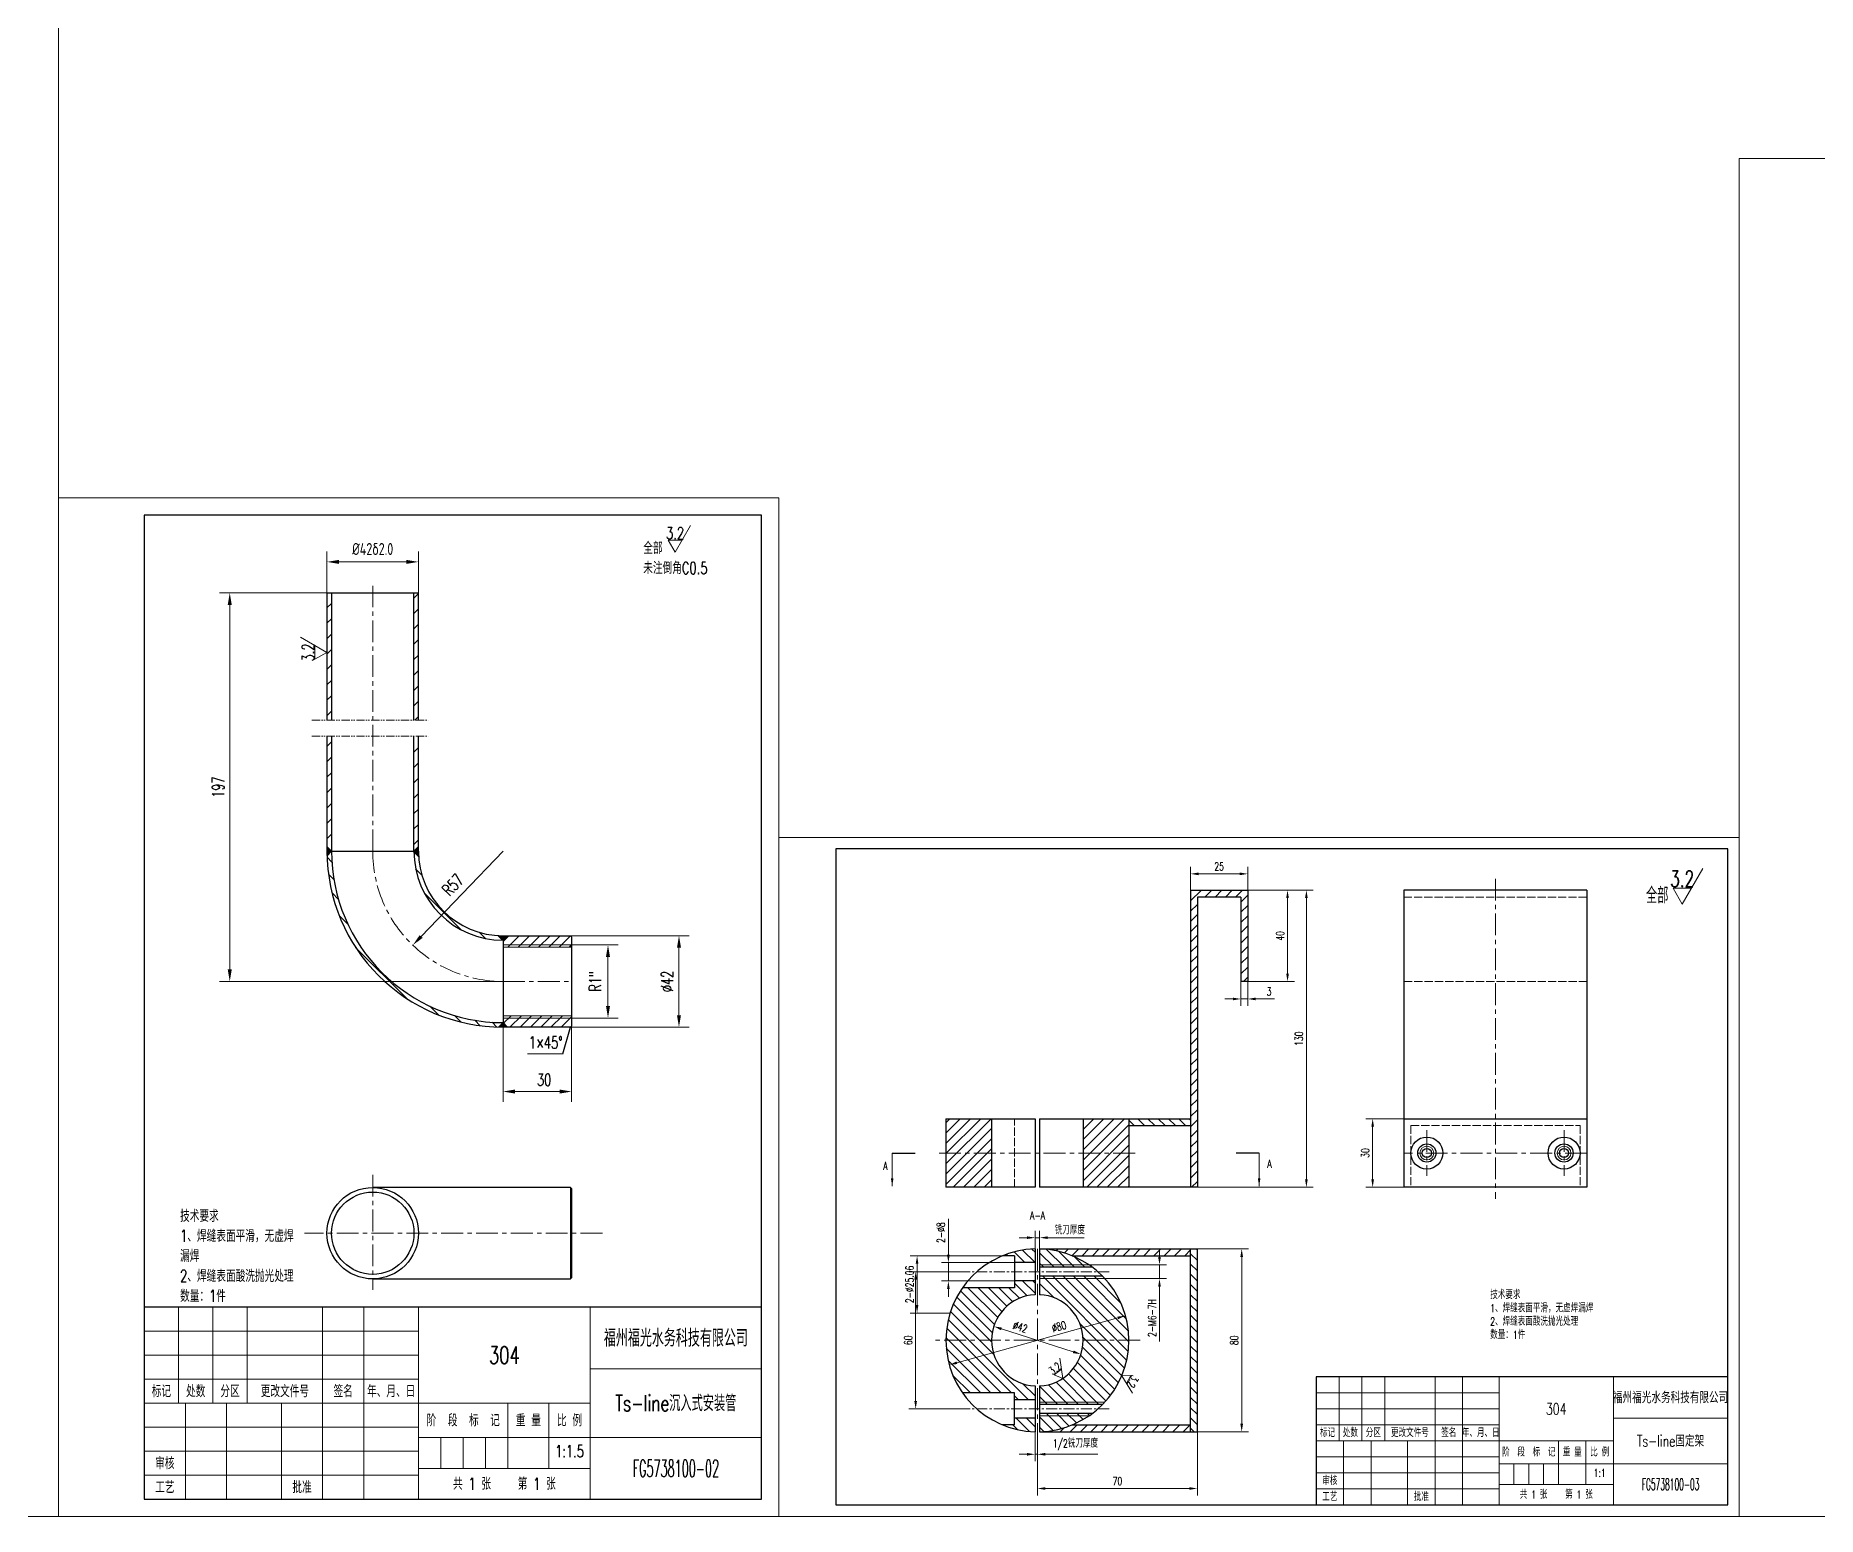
# Model space of a CAD drawing. Header units: millimetres. Extents: x 1001 to 6162, y -183 to 2109.
# Drawn here: x 3693 to 4473, y 791 to 1438 of the extents above; entities that cross this region are included whole.
import ezdxf
from ezdxf.enums import TextEntityAlignment as Align

# ---------------------------------------------------------------- set-up
doc = ezdxf.new("R2010")
doc.units = ezdxf.units.MM
doc.header["$LTSCALE"] = 0.3
for name, pattern in [('ACAD_ISO02W100', [15, 12, -3]), ('ACAD_ISO12W100', [21, 12, -3, 0, -3, 0, -3]), ('CENTER', [50.8, 31.75, -6.35, 6.35, -6.35])]:
    doc.linetypes.add(name, pattern=pattern)
for name, color, linetype, lineweight in [('1轮廓实线层', 7, 'Continuous', 70), ('2细线层', 4, 'Continuous', 35), ('5剖面线层', 2, 'Continuous', 35), ('中心线', 1, 'CENTER', 15), ('剖断线', 3, 'ACAD_ISO12W100', 15), ('剖面线', 4, 'Continuous', 15), ('粗实线', 7, 'Continuous', 30), ('细实线', 3, 'Continuous', 15), ('虚线', 2, 'ACAD_ISO02W100', 15)]:
    doc.layers.add(name, color=color, linetype=linetype, lineweight=lineweight)
doc.styles.add('1.5', font='simplex.shx', dxfattribs={"width": 0.7, "height": 5.25, "bigfont": 'hztxt.shx'})
doc.styles.add('2', font='simplex.shx', dxfattribs={"width": 0.7, "height": 7, "bigfont": 'hztxt.shx'})
doc.styles.add('机械工程图样式', font='simplex.shx', dxfattribs={"width": 0.7, "height": 3.5, "bigfont": 'hztxt.shx'})
doc.dimstyles.new('机械工程图', dxfattribs={"dimtxt": 3.5, "dimasz": 3.5, "dimexe": 3, "dimexo": 0, "dimgap": 1.5, "dimtad": 1, "dimdec": 3, "dimdsep": 46, "dimtxsty": '机械工程图样式', "dimcen": 0, "dimclrd": 256, "dimclre": 256, "dimclrt": 256, "dimadec": 3, "dimazin": 2, "dimtfac": 1, "dimtdec": 3, "dimtmove": 0, "dimatfit": 3, "dimfxl": 1, "dimtolj": 1, "dimtzin": 0, "dimlwd": -1, "dimlwe": -1, "dimarcsym": 0})
doc.dimstyles.new('机械工程图-1.5', dxfattribs={"dimtxt": 3.5, "dimasz": 5.25, "dimexe": 4.5, "dimexo": 0, "dimgap": 2.5, "dimtad": 1, "dimdec": 3, "dimdsep": 46, "dimtxsty": '1.5', "dimcen": 0, "dimclrd": 256, "dimclre": 256, "dimadec": 0, "dimazin": 2, "dimtfac": 1, "dimtdec": 3, "dimtmove": 0, "dimatfit": 3, "dimfxl": 1, "dimtolj": 1, "dimtzin": 0, "dimlwd": -1, "dimlwe": -1, "dimarcsym": 0})
doc.dimstyles.new('机械工程图-1.5-圆', dxfattribs={"dimtxt": 3.5, "dimasz": 5.25, "dimexe": 4.5, "dimexo": 0, "dimgap": 3, "dimtad": 1, "dimdec": 3, "dimdsep": 46, "dimtxsty": '1.5', "dimcen": 0, "dimclrd": 256, "dimclre": 256, "dimadec": 0, "dimazin": 2, "dimtfac": 1, "dimtdec": 3, "dimtmove": 0, "dimatfit": 0, "dimfxl": 1, "dimtolj": 1, "dimtzin": 0, "dimlwd": -1, "dimlwe": -1, "dimarcsym": 0})
doc.dimstyles.new('机械工程图-圆', dxfattribs={"dimtxt": 3.5, "dimasz": 3.5, "dimexe": 3, "dimexo": 0, "dimgap": 1.5, "dimtad": 1, "dimdec": 3, "dimdsep": 46, "dimtxsty": '机械工程图样式', "dimcen": 0, "dimclrd": 256, "dimclre": 256, "dimadec": 0, "dimazin": 2, "dimtfac": 1, "dimtdec": 3, "dimtmove": 0, "dimatfit": 0, "dimfxl": 1, "dimtolj": 1, "dimtzin": 0, "dimlwd": -1, "dimlwe": -1, "dimarcsym": 0})
pattern_1 = [(135, (1813.4397, 2486.9572), (-2.245064, -2.245064), [])]
pattern_2 = [(45, (1813.4397, 2486.9572), (-2.245064, 2.245064), [])]

# ---------------------------------------------------------------- blocks, each defined once
blk = doc.blocks.new('粗糙度')
at = {"layer": '细实线'}
for p, q in [((0, 0), (4.48, 7.75)), ((0, 0), (-2.02, 3.5)), ((-2.02, 3.5), (2.02, 3.5))]:
    blk.add_line(p, q, dxfattribs=at)
at = {"layer": '细实线', "style": '机械工程图样式', "width": 0.7}
blk.add_attdef('粗糙度', text='', height=3.5, dxfattribs=at).set_placement((-0.02, 5.51), align=Align.MIDDLE_CENTER)
blk = doc.blocks.new('*D145')
at = {"layer": 'Defpoints', "color": 0}
for p in [(3860.86, 1208.26), (3820.86, 1194.72), (3860.86, 1194.72)]:
    blk.add_point(p, dxfattribs=at)
at = {"layer": '细实线'}
for p, q in [((3820.86, 1194.72), (3820.86, 1212.76)), ((3826.11, 1208.26), (3855.61, 1208.26)), ((3860.86, 1194.72), (3860.86, 1212.76))]:
    blk.add_line(p, q, dxfattribs=at)
for points in [[(3826.11, 1209.14), (3826.11, 1207.39), (3820.86, 1208.26)], [(3855.61, 1207.39), (3855.61, 1209.14), (3860.86, 1208.26)]]:
    blk.add_solid(points, dxfattribs=at)
at = {"layer": '细实线', "color": 0, "insert": (3840.86, 1213.89), "char_height": 5.25, "attachment_point": 5, "style": '1.5'}
blk.add_mtext('\\A1;%%c42δ2.0', dxfattribs=at)
blk = doc.blocks.new('*D146')
at = {"layer": 'Defpoints', "color": 0}
for p in [(3927.86, 1005.22), (3897.86, 1004.72), (3927.86, 976.56)]:
    blk.add_point(p, dxfattribs=at)
at = {"layer": '细实线'}
for p, q in [((3927.86, 1005.22), (3927.86, 972.06)), ((3897.86, 1004.72), (3897.86, 972.06)), ((3903.11, 976.56), (3922.61, 976.56))]:
    blk.add_line(p, q, dxfattribs=at)
for points in [[(3903.11, 977.43), (3903.11, 975.68), (3897.86, 976.56)], [(3922.61, 975.68), (3922.61, 977.43), (3927.86, 976.56)]]:
    blk.add_solid(points, dxfattribs=at)
at = {"layer": '细实线', "color": 0, "insert": (3915.82, 981.68), "char_height": 5.25, "attachment_point": 5, "style": '1.5'}
blk.add_mtext('\\A1;30', dxfattribs=at)
blk = doc.blocks.new('*D154')
at = {"layer": 'Defpoints', "color": 0}
for p in [(3927.36, 1044.72), (3927.36, 1004.72), (3974.8, 1004.72)]:
    blk.add_point(p, dxfattribs=at)
at = {"layer": '细实线'}
for p, q in [((3927.36, 1044.72), (3979.3, 1044.72)), ((3974.8, 1039.47), (3974.8, 1009.97)), ((3927.36, 1004.72), (3979.3, 1004.72))]:
    blk.add_line(p, q, dxfattribs=at)
for points in [[(3975.67, 1039.47), (3973.92, 1039.47), (3974.8, 1044.72)], [(3973.92, 1009.97), (3975.67, 1009.97), (3974.8, 1004.72)]]:
    blk.add_solid(points, dxfattribs=at)
at = {"layer": '细实线', "color": 0, "insert": (3969.67, 1024.72), "char_height": 5.25, "attachment_point": 5, "rotation": 90, "style": '1.5'}
blk.add_mtext('\\A1;%%c42', dxfattribs=at)
blk = doc.blocks.new('*D155')
at = {"layer": 'Defpoints', "color": 0}
for p in [(3897.86, 1081.72), (3858.39, 1040.6)]:
    blk.add_point(p, dxfattribs=at)
at = {"layer": '细实线'}
blk.add_line((3897.86, 1081.72), (3862.02, 1044.38), dxfattribs=at)
blk.add_solid([(3861.39, 1044.99), (3862.66, 1043.78), (3858.39, 1040.6)], dxfattribs=at)
at = {"layer": '细实线', "color": 0, "insert": (3875.88, 1066.95), "char_height": 5.25, "attachment_point": 5, "rotation": 46.17842, "style": '1.5'}
blk.add_mtext('\\A1;R57', dxfattribs=at)
blk = doc.blocks.new('标题栏')
at = {"layer": '粗实线'}
blk.add_lwpolyline([(-180, 0), (0, 0), (0, 56), (-180, 56)], close=True, dxfattribs=at)
at = {"layer": '细实线'}
for p, q in [((-170, 56), (-170, 28)), ((-160, 56), (-160, 28)), ((-150, 56), (-150, 28)), ((-128, 56), (-128, 0)), ((-116, 56), (-116, 0)), ((-100, 56), (-100, 0)), ((-50, 56), (-50, 0)), ((-100, 49), (-180, 49)), ((-100, 42), (-180, 42)), ((0, 38), (-50, 38)), ((-100, 35), (-180, 35)), ((-50, 28), (-180, 28)), ((-168, 28), (-168, 0)), ((-156, 28), (-156, 0)), ((-140, 28), (-140, 0)), ((-74, 28), (-74, 9)), ((-62, 28), (-62, 9)), ((-100, 21), (-180, 21)), ((0, 18), (-100, 18)), ((-93.5, 18), (-93.5, 9)), ((-87, 18), (-87, 9)), ((-80.5, 18), (-80.5, 9)), ((-100, 14), (-180, 14)), ((-100, 7), (-180, 7)), ((-100, 9), (-50, 9))]:
    blk.add_line(p, q, dxfattribs=at)
at = {"layer": '细实线', "style": '机械工程图样式', "width": 0.7}
for s, p in [('标记', (-175, 31.5)), ('处数', (-165, 31.49)), ('分区', (-155, 31.5)), ('更改文件号', (-139, 31.5)), ('签名', (-122, 31.5)), ('年、月、日', (-108, 31.5)), ('阶  段  标  记', (-87, 23)), ('重 量', (-68, 23)), ('比 例', (-56, 23)), ('审核', (-174, 10.5)), ('工艺', (-174, 3.5)), ('批准', (-134, 3.5))]:
    blk.add_text(s, height=3.5, dxfattribs=at).set_placement(p, align=Align.MIDDLE_CENTER)
for tag, height, p in [('单位名称', 5, (-25, 47)), ('材料标记', 5, (-75, 42)), ('图样名称', 5, (-25, 28)), ('重量', 3.5, (-68, 14)), ('比例', 3.5, (-56, 14)), ('图样代号', 5, (-25, 9)), ('共张第张', 3.5, (-75, 4.51))]:
    blk.add_attdef(tag, text='', height=height, dxfattribs=at).set_placement(p, align=Align.MIDDLE_CENTER)
blk = doc.blocks.new('*D157')
at = {"layer": 'Defpoints', "color": 0}
for p in [(4131.52, 827.73), (4201.52, 827.73), (4201.52, 802.91)]:
    blk.add_point(p, dxfattribs=at)
at = {"layer": '细实线'}
for p, q in [((4131.52, 827.73), (4131.52, 799.91)), ((4201.52, 827.73), (4201.52, 799.91)), ((4135.02, 802.91), (4198.02, 802.91))]:
    blk.add_line(p, q, dxfattribs=at)
for points in [[(4135.02, 803.49), (4135.02, 802.33), (4131.52, 802.91)], [(4198.02, 802.33), (4198.02, 803.49), (4201.52, 802.91)]]:
    blk.add_solid(points, dxfattribs=at)
at = {"layer": '细实线', "insert": (4166.52, 806.16), "char_height": 3.5, "attachment_point": 5, "style": '机械工程图样式'}
blk.add_mtext('\\A1;70', dxfattribs=at)
blk = doc.blocks.new('*D158')
at = {"layer": 'Defpoints', "color": 0}
for p in [(4223.52, 1064.66), (4240.93, 1064.66), (4223.52, 1024.66)]:
    blk.add_point(p, dxfattribs=at)
at = {"layer": '细实线'}
for p, q in [((4223.52, 1064.66), (4243.93, 1064.66)), ((4240.93, 1028.16), (4240.93, 1061.16)), ((4223.52, 1024.66), (4243.93, 1024.66))]:
    blk.add_line(p, q, dxfattribs=at)
for points in [[(4241.52, 1061.16), (4240.35, 1061.16), (4240.93, 1064.66)], [(4240.35, 1028.16), (4241.52, 1028.16), (4240.93, 1024.66)]]:
    blk.add_solid(points, dxfattribs=at)
at = {"layer": '细实线', "color": 0, "insert": (4237.68, 1044.66), "char_height": 3.5, "attachment_point": 5, "rotation": 90, "style": '机械工程图样式'}
blk.add_mtext('\\A1;40', dxfattribs=at)
blk = doc.blocks.new('*D159')
at = {"layer": 'Defpoints', "color": 0}
for p in [(4291.85, 964.66), (4278.16, 934.66), (4291.85, 934.66)]:
    blk.add_point(p, dxfattribs=at)
at = {"layer": '细实线'}
for p, q in [((4291.85, 964.66), (4275.16, 964.66)), ((4278.16, 961.16), (4278.16, 938.16)), ((4291.85, 934.66), (4275.16, 934.66))]:
    blk.add_line(p, q, dxfattribs=at)
for points in [[(4278.74, 961.16), (4277.57, 961.16), (4278.16, 964.66)], [(4277.57, 938.16), (4278.74, 938.16), (4278.16, 934.66)]]:
    blk.add_solid(points, dxfattribs=at)
at = {"layer": '细实线', "color": 0, "insert": (4274.91, 949.66), "char_height": 3.5, "attachment_point": 5, "rotation": 90, "style": '机械工程图样式'}
blk.add_mtext('\\A1;30', dxfattribs=at)
blk = doc.blocks.new('*D160')
at = {"layer": 'Defpoints', "color": 0}
for p in [(4220.52, 1024.66), (4223.52, 1024.66), (4223.52, 1017.06)]:
    blk.add_point(p, dxfattribs=at)
at = {"layer": '细实线'}
for p, q in [((4220.52, 1024.66), (4220.52, 1014.06)), ((4223.52, 1024.66), (4223.52, 1014.06)), ((4217.02, 1017.06), (4213.52, 1017.06)), ((4220.52, 1017.06), (4223.52, 1017.06)), ((4227.02, 1017.06), (4235.16, 1017.06))]:
    blk.add_line(p, q, dxfattribs=at)
for points in [[(4217.02, 1016.48), (4217.02, 1017.65), (4220.52, 1017.06)], [(4227.02, 1017.65), (4227.02, 1016.48), (4223.52, 1017.06)]]:
    blk.add_solid(points, dxfattribs=at)
at = {"layer": '细实线', "color": 0, "insert": (4232.84, 1020.31), "char_height": 3.5, "attachment_point": 5, "style": '机械工程图样式'}
blk.add_mtext('\\A1;3', dxfattribs=at)
blk = doc.blocks.new('*D161')
at = {"layer": 'Defpoints', "color": 0}
for p in [(4132.52, 912.63), (4130.52, 907.72), (4132.52, 907.72)]:
    blk.add_point(p, dxfattribs=at)
at = {"layer": '细实线'}
for p, q in [((4127.02, 912.63), (4123.52, 912.63)), ((4130.52, 907.72), (4130.52, 915.63)), ((4130.52, 912.63), (4132.52, 912.63)), ((4132.52, 907.72), (4132.52, 915.63)), ((4136.02, 912.63), (4151.92, 912.63))]:
    blk.add_line(p, q, dxfattribs=at)
for points in [[(4127.02, 912.05), (4127.02, 913.21), (4130.52, 912.63)], [(4136.02, 913.21), (4136.02, 912.05), (4132.52, 912.63)]]:
    blk.add_solid(points, dxfattribs=at)
at = {"layer": '细实线', "color": 0, "insert": (4145.72, 915.88), "char_height": 3.5, "attachment_point": 5, "style": '机械工程图样式'}
blk.add_mtext('\\A1;铣刀厚度', dxfattribs=at)
blk = doc.blocks.new('*D162')
at = {"layer": 'Defpoints', "color": 0}
for p in [(4170.05, 878.47), (4092.99, 856.98)]:
    blk.add_point(p, dxfattribs=at)
at = {"layer": '细实线'}
blk.add_line((4166.68, 877.53), (4096.37, 857.92), dxfattribs=at)
for points in [[(4166.84, 876.97), (4166.53, 878.1), (4170.05, 878.47)], [(4096.21, 858.49), (4096.52, 857.36), (4092.99, 856.98)]]:
    blk.add_solid(points, dxfattribs=at)
at = {"layer": '细实线', "color": 0, "insert": (4140.99, 873.74), "char_height": 3.5, "attachment_point": 5, "rotation": 15.58342, "style": '机械工程图样式'}
blk.add_mtext('\\A1;∅80', dxfattribs=at)
blk = doc.blocks.new('*D163')
at = {"layer": 'Defpoints', "color": 0}
for p in [(4112.47, 873.81), (4150.58, 861.64)]:
    blk.add_point(p, dxfattribs=at)
at = {"layer": '细实线'}
blk.add_line((4115.81, 872.75), (4147.24, 862.71), dxfattribs=at)
for points in [[(4115.98, 873.3), (4115.63, 872.19), (4112.47, 873.81)], [(4147.06, 862.15), (4147.42, 863.26), (4150.58, 861.64)]]:
    blk.add_solid(points, dxfattribs=at)
at = {"layer": '细实线', "color": 0, "insert": (4124.05, 873.53), "char_height": 3.5, "attachment_point": 5, "rotation": 342.28882, "style": '机械工程图样式'}
blk.add_mtext('\\A1;%%c42', dxfattribs=at)
blk = doc.blocks.new('*D164')
at = {"layer": 'Defpoints', "color": 0}
for p in [(4154.13, 900.73), (4161.04, 894.73), (4184.93, 894.73)]:
    blk.add_point(p, dxfattribs=at)
at = {"layer": '细实线'}
for p, q in [((4184.93, 904.23), (4184.93, 907.73)), ((4154.13, 900.73), (4187.93, 900.73)), ((4184.93, 900.73), (4184.93, 894.73)), ((4161.04, 894.73), (4187.93, 894.73)), ((4184.93, 891.23), (4184.93, 867.23))]:
    blk.add_line(p, q, dxfattribs=at)
for points in [[(4184.35, 904.23), (4185.52, 904.23), (4184.93, 900.73)], [(4185.52, 891.23), (4184.35, 891.23), (4184.93, 894.73)]]:
    blk.add_solid(points, dxfattribs=at)
at = {"layer": '细实线', "insert": (4181.68, 877.48), "char_height": 3.5, "attachment_point": 5, "rotation": 90, "style": '机械工程图样式'}
blk.add_mtext('\\A1;2-M6-7H', dxfattribs=at)
blk = doc.blocks.new('*D165')
at = {"layer": 'Defpoints', "color": 0}
for p in [(4130.52, 827.73), (4131.52, 827.73), (4131.52, 817.88)]:
    blk.add_point(p, dxfattribs=at)
at = {"layer": '细实线'}
for p, q in [((4130.52, 827.73), (4130.52, 814.88)), ((4131.52, 827.73), (4131.52, 814.88)), ((4127.02, 817.88), (4123.52, 817.88)), ((4130.52, 817.88), (4131.52, 817.88)), ((4135.02, 817.88), (4157.9, 817.88))]:
    blk.add_line(p, q, dxfattribs=at)
for points in [[(4127.02, 817.29), (4127.02, 818.46), (4130.52, 817.88)], [(4135.02, 818.46), (4135.02, 817.29), (4131.52, 817.88)]]:
    blk.add_solid(points, dxfattribs=at)
at = {"layer": '细实线', "insert": (4148.21, 822.04), "char_height": 3.5, "attachment_point": 5, "style": '机械工程图样式'}
blk.add_mtext('\\A1;1/2铣刀厚度', dxfattribs=at)
blk = doc.blocks.new('*D166')
at = {"layer": 'Defpoints', "color": 0}
for p in [(4201.52, 907.73), (4201.52, 827.73), (4220.88, 827.73)]:
    blk.add_point(p, dxfattribs=at)
at = {"layer": '细实线'}
for p, q in [((4201.52, 907.73), (4223.88, 907.73)), ((4220.88, 904.23), (4220.88, 831.23)), ((4201.52, 827.73), (4223.88, 827.73))]:
    blk.add_line(p, q, dxfattribs=at)
for points in [[(4221.47, 904.23), (4220.3, 904.23), (4220.88, 907.73)], [(4220.3, 831.23), (4221.47, 831.23), (4220.88, 827.73)]]:
    blk.add_solid(points, dxfattribs=at)
at = {"layer": '细实线', "insert": (4217.63, 867.73), "char_height": 3.5, "attachment_point": 5, "rotation": 90, "style": '机械工程图样式'}
blk.add_mtext('\\A1;80', dxfattribs=at)
blk = doc.blocks.new('*D167')
at = {"layer": 'Defpoints', "color": 0}
for p in [(3778.33, 1194.72), (3820.86, 1194.72), (3897.86, 1024.72)]:
    blk.add_point(p, dxfattribs=at)
at = {"layer": '细实线'}
for p, q in [((3820.86, 1194.72), (3773.83, 1194.72)), ((3778.33, 1029.97), (3778.33, 1189.47)), ((3897.86, 1024.72), (3773.83, 1024.72))]:
    blk.add_line(p, q, dxfattribs=at)
for points in [[(3779.21, 1189.47), (3777.46, 1189.47), (3778.33, 1194.72)], [(3777.46, 1029.97), (3779.21, 1029.97), (3778.33, 1024.72)]]:
    blk.add_solid(points, dxfattribs=at)
at = {"layer": '细实线', "color": 0, "insert": (3773.21, 1109.72), "char_height": 5.25, "attachment_point": 5, "rotation": 90, "style": '1.5'}
blk.add_mtext('\\A1;197', dxfattribs=at)
blk = doc.blocks.new('*D168')
at = {"layer": 'Defpoints', "color": 0}
for p in [(4223.52, 1064.66), (4201.52, 934.66), (4249.18, 934.66)]:
    blk.add_point(p, dxfattribs=at)
at = {"layer": '细实线'}
for p, q in [((4223.52, 1064.66), (4252.18, 1064.66)), ((4249.18, 1061.16), (4249.18, 938.16)), ((4201.52, 934.66), (4252.18, 934.66))]:
    blk.add_line(p, q, dxfattribs=at)
for points in [[(4249.76, 1061.16), (4248.59, 1061.16), (4249.18, 1064.66)], [(4248.59, 938.16), (4249.76, 938.16), (4249.18, 934.66)]]:
    blk.add_solid(points, dxfattribs=at)
at = {"layer": '细实线', "insert": (4245.93, 999.66), "char_height": 3.5, "attachment_point": 5, "rotation": 90, "style": '机械工程图样式'}
blk.add_mtext('\\A1;130', dxfattribs=at)
blk = doc.blocks.new('*D169')
at = {"layer": 'Defpoints', "color": 0}
for p in [(4223.52, 1071.79), (4198.52, 1064.66), (4223.52, 1064.66)]:
    blk.add_point(p, dxfattribs=at)
at = {"layer": '细实线'}
for p, q in [((4198.52, 1064.66), (4198.52, 1074.79)), ((4202.02, 1071.79), (4220.02, 1071.79)), ((4223.52, 1064.66), (4223.52, 1074.79))]:
    blk.add_line(p, q, dxfattribs=at)
for points in [[(4202.02, 1072.37), (4202.02, 1071.21), (4198.52, 1071.79)], [(4220.02, 1071.21), (4220.02, 1072.37), (4223.52, 1071.79)]]:
    blk.add_solid(points, dxfattribs=at)
at = {"layer": '细实线', "insert": (4211.02, 1075.04), "char_height": 3.5, "attachment_point": 5, "style": '机械工程图样式'}
blk.add_mtext('\\A1;25', dxfattribs=at)
blk = doc.blocks.new('*D170')
at = {"layer": 'Defpoints', "color": 0}
for p in [(4092.61, 901.73), (4121.52, 901.73), (4121.52, 893.73)]:
    blk.add_point(p, dxfattribs=at)
at = {"layer": '细实线'}
for p, q in [((4092.61, 905.23), (4092.61, 920.95)), ((4121.52, 901.73), (4089.61, 901.73)), ((4092.61, 893.73), (4092.61, 901.73)), ((4121.52, 893.73), (4089.61, 893.73)), ((4092.61, 890.23), (4092.61, 886.73))]:
    blk.add_line(p, q, dxfattribs=at)
for points in [[(4092.03, 905.23), (4093.2, 905.23), (4092.61, 901.73)], [(4093.2, 890.23), (4092.03, 890.23), (4092.61, 893.73)]]:
    blk.add_solid(points, dxfattribs=at)
at = {"layer": '细实线', "insert": (4089.36, 914.84), "char_height": 3.5, "attachment_point": 5, "rotation": 90, "style": '机械工程图样式'}
blk.add_mtext('\\A1;2-%%c8', dxfattribs=at)
blk = doc.blocks.new('*D171')
at = {"layer": 'Defpoints', "color": 0}
for p in [(4078.92, 904.73), (4116.33, 904.73), (4093.35, 879.67)]:
    blk.add_point(p, dxfattribs=at)
at = {"layer": '细实线'}
for p, q in [((4116.33, 904.73), (4075.92, 904.73)), ((4078.92, 883.17), (4078.92, 901.23)), ((4093.35, 879.67), (4075.92, 879.67))]:
    blk.add_line(p, q, dxfattribs=at)
for points in [[(4079.5, 901.23), (4078.33, 901.23), (4078.92, 904.73)], [(4078.33, 883.17), (4079.5, 883.17), (4078.92, 879.67)]]:
    blk.add_solid(points, dxfattribs=at)
at = {"layer": '细实线', "insert": (4075.67, 892.2), "char_height": 3.5, "attachment_point": 5, "rotation": 90, "style": '机械工程图样式'}
blk.add_mtext('\\A1;2-%%c25.06', dxfattribs=at)
blk = doc.blocks.new('*D172')
at = {"layer": 'Defpoints', "color": 0}
for p in [(4102.07, 897.73), (4078.3, 837.73), (4102.07, 837.73)]:
    blk.add_point(p, dxfattribs=at)
at = {"layer": '细实线'}
for p, q in [((4102.07, 897.73), (4075.3, 897.73)), ((4078.3, 894.23), (4078.3, 841.23)), ((4102.07, 837.73), (4075.3, 837.73))]:
    blk.add_line(p, q, dxfattribs=at)
for points in [[(4078.89, 894.23), (4077.72, 894.23), (4078.3, 897.73)], [(4077.72, 841.23), (4078.89, 841.23), (4078.3, 837.73)]]:
    blk.add_solid(points, dxfattribs=at)
at = {"layer": '细实线', "insert": (4075.05, 867.73), "char_height": 3.5, "attachment_point": 5, "rotation": 90, "style": '机械工程图样式'}
blk.add_mtext('\\A1;60', dxfattribs=at)
blk = doc.blocks.new('*D276')
at = {"layer": 'Defpoints', "color": 0}
for p in [(3927.86, 1040.72), (3927.86, 1008.72), (3943.75, 1008.72)]:
    blk.add_point(p, dxfattribs=at)
at = {"layer": '细实线'}
for p, q in [((3927.86, 1040.72), (3948.25, 1040.72)), ((3943.75, 1035.47), (3943.75, 1013.97)), ((3927.86, 1008.72), (3948.25, 1008.72))]:
    blk.add_line(p, q, dxfattribs=at)
for points in [[(3944.62, 1035.47), (3942.87, 1035.47), (3943.75, 1040.72)], [(3942.87, 1013.97), (3944.62, 1013.97), (3943.75, 1008.72)]]:
    blk.add_solid(points, dxfattribs=at)
at = {"layer": '细实线', "color": 0, "insert": (3938.12, 1024.72), "char_height": 5.25, "attachment_point": 5, "rotation": 90, "style": '1.5'}
blk.add_mtext('\\A1;R1"{}{{\\H0.7x;}{}}', dxfattribs=at)

msp = doc.modelspace()

# ---------------------------------------------------------------- hatches: boundary and pattern name
at = {"layer": '5剖面线层'}
h = msp.add_hatch(dxfattribs=at)
h.set_pattern_fill('ANSI31', color=256)
h.paths.add_polyline_path([(3897.8573, 1040.7224), (3927.8573, 1040.7224), (3927.8573, 1044.2224), (3927.3573, 1044.7224), (3899.8573, 1044.7224), (3897.8573, 1042.7224)])
h.paths.add_polyline_path([(3897.8573, 1039.7224), (3927.8573, 1039.7224), (3927.8573, 1040.7224), (3897.8573, 1040.7224)])
h.paths.add_polyline_path([(3927.3573, 1004.7224), (3927.8573, 1005.2224), (3927.8573, 1008.7224), (3897.8573, 1008.7224), (3897.8573, 1006.7224), (3899.8573, 1004.7224)])
h.paths.add_polyline_path([(3897.8573, 1008.7224), (3927.8573, 1008.7224), (3927.8573, 1009.7224), (3897.8573, 1009.7224)])
at = {"layer": '剖面线'}
h = msp.add_hatch(dxfattribs=at)
h.set_pattern_fill('ANSI31', color=256, scale=1.5, style=0)
h.set_pattern_definition([(45, (1440.549, 1387.392), (-3.367596, 3.367596), [])])
h.paths.add_polyline_path([(3860.8573, 1194.7224), (3858.8573, 1194.7224), (3858.8573, 1138.9783), (3860.8573, 1138.9783)])
h.paths.add_polyline_path([(3822.8573, 1194.7224), (3820.8573, 1194.7224), (3820.8573, 1138.9783), (3822.8573, 1138.9783)])
h.paths.add_polyline_path([(3822.8573, 1131.9783), (3820.8573, 1131.9783), (3820.8573, 1083.7224), (3822.8573, 1081.7224)])
h.paths.add_polyline_path([(3860.8573, 1131.9783), (3858.8573, 1131.9783), (3858.8573, 1081.7224), (3860.8573, 1083.7224)])
h = msp.add_hatch(color=256, dxfattribs=at)
h.paths.add_polyline_path([(3820.8573, 1083.7224), (3820.8573, 1081.7224), (3822.8573, 1081.7224)])
h.paths.add_polyline_path([(3822.8573, 1081.7224), (3820.8573, 1081.7224, 0.00641207), (3820.8826, 1079.7477)])
h = msp.add_hatch(color=256, dxfattribs=at)
h.paths.add_polyline_path([(3860.8573, 1083.7224), (3858.8573, 1081.7224), (3860.8573, 1081.7224)])
h.paths.add_polyline_path([(3860.8573, 1081.7224), (3858.8573, 1081.7224), (3860.9145, 1079.6651, -0.01390832)])
h = msp.add_hatch(dxfattribs=at)
h.set_pattern_fill('ANSI31', color=256, scale=1.5, angle=90, style=0)
h.set_pattern_definition([(135, (2863.4397, 817.425), (-3.367596, -3.367596), [])])
h.paths.add_polyline_path([(3860.9145, 1079.6651), (3858.8573, 1081.7224, 0.41421356), (3897.8573, 1042.7224), (3895.8, 1044.7796, -0.38198941)])
h.paths.add_polyline_path([(3822.8573, 1081.7224), (3820.8826, 1079.7477, 0.39926791), (3895.8826, 1004.7477), (3897.8573, 1006.7224, -0.41421356)])
h = msp.add_hatch(color=256, dxfattribs=at)
h.paths.add_polyline_path([(3899.8573, 1044.7224), (3897.8573, 1044.7224), (3897.8573, 1042.7224)])
h.paths.add_polyline_path([(3897.8573, 1044.7224, -0.01390832), (3895.8, 1044.7796), (3897.8573, 1042.7224)])
h = msp.add_hatch(color=256, dxfattribs=at)
h.paths.add_polyline_path([(3897.8573, 1006.7224), (3897.8573, 1004.7224), (3899.8573, 1004.7224)])
h.paths.add_polyline_path([(3895.8826, 1004.7477, 0.00641207), (3897.8573, 1004.7224), (3897.8573, 1006.7224)])
at = {"layer": '细实线'}
h = msp.add_hatch(dxfattribs=at)
h.set_pattern_fill('ANSI31', color=256, style=0)
h.set_pattern_definition(pattern_2)
h.paths.add_polyline_path([(4223.5245, 1064.6626), (4198.5245, 1064.6626), (4198.5245, 934.6626), (4201.5245, 934.6626), (4201.5245, 1061.6626), (4220.5245, 1061.6626), (4220.5245, 1024.6626), (4223.5245, 1024.6626)])
h = msp.add_hatch(dxfattribs=at)
h.set_pattern_fill('ANSI31', color=256, style=0)
h.set_pattern_definition([(45, (4018.4397, 786.5287), (-2.245064, 2.245064), [])])
h.paths.add_polyline_path([(4111.5245, 964.6626), (4091.5245, 964.6626), (4091.5245, 934.6626), (4111.5245, 934.6626)])
h.paths.add_polyline_path([(4171.5245, 964.6626), (4151.5245, 964.6626), (4151.5245, 934.6626), (4171.5245, 934.6626)])
h = msp.add_hatch(dxfattribs=at)
h.set_pattern_fill('ANSI31', color=256, angle=90, style=0)
h.set_pattern_definition(pattern_1)
h.paths.add_polyline_path([(4198.5245, 964.6626), (4171.5245, 964.6626), (4171.5245, 961.6626), (4198.5245, 961.6626)])
h = msp.add_hatch(dxfattribs=at)
h.set_pattern_fill('ANSI31', color=256, angle=90, style=0)
h.set_pattern_definition(pattern_1)
h.paths.add_polyline_path([(4130.5245, 901.7286), (4130.5245, 907.7161, 0.09144314), (4116.3258, 904.7286), (4121.5245, 904.7286), (4121.5245, 901.7286)])
h.paths.add_polyline_path([(4098.7983, 890.7286, 0.15435978), (4091.5245, 867.7286), (4111.5245, 867.7286, -0.39963753), (4130.5245, 887.7036), (4130.5245, 893.7286), (4121.5245, 893.7286), (4121.5245, 890.7286)])
h.paths.add_polyline_path([(4121.5245, 844.7286), (4121.5245, 841.7286), (4130.5245, 841.7286), (4130.5245, 847.7536, -0.39963753), (4111.5245, 867.7286), (4091.5245, 867.7286, 0.15435978), (4098.7983, 844.7286)])
h.paths.add_polyline_path([(4121.5245, 833.7286), (4121.5245, 830.7286), (4116.3258, 830.7286, 0.09144314), (4130.5245, 827.7411), (4130.5245, 833.7286)])
h = msp.add_hatch(dxfattribs=at)
h.set_pattern_fill('ANSI31', color=256, style=0)
h.set_pattern_definition(pattern_2)
h.paths.add_polyline_path([(4198.5245, 907.7286), (4132.5245, 907.7286), (4132.5245, 907.7161, -0.09144314), (4146.7231, 904.7286), (4198.5245, 904.7286)])
h.paths.add_polyline_path([(4198.5245, 830.7286), (4146.7231, 830.7286, -0.09144314), (4132.5245, 827.7411), (4132.5245, 827.7286), (4198.5245, 827.7286)])
h = msp.add_hatch(dxfattribs=at)
h.set_pattern_fill('ANSI31', color=256, angle=90, style=0)
h.set_pattern_definition([(135, (4018.4397, 782.1512), (-2.245064, -2.245064), [])])
h.paths.add_polyline_path([(4154.1298, 900.7286, 0.14489939), (4132.5245, 907.7161), (4132.5245, 900.7286)])
h.paths.add_polyline_path([(4151.5245, 867.7286), (4171.5245, 867.7286, 0.18738947), (4161.0372, 894.7286), (4132.5245, 894.7286), (4132.5245, 887.7036, -0.39963753)])
h.paths.add_polyline_path([(4132.5245, 847.7536), (4132.5245, 840.7286), (4161.0372, 840.7286, 0.18738947), (4171.5245, 867.7286), (4151.5245, 867.7286, -0.39963753)])
h.paths.add_polyline_path([(4154.1298, 834.7286), (4132.5245, 834.7286), (4132.5245, 827.7411, 0.14489939)])
h.paths.add_polyline_path([(4154.1298, 834.7286, 0.01072716), (4155.5245, 835.7286), (4132.5245, 835.7286), (4132.5245, 834.7286)])
h.paths.add_polyline_path([(4132.5245, 840.7286), (4132.5245, 839.7286), (4160.0902, 839.7286, 0.00860841), (4161.0372, 840.7286)])
h.paths.add_polyline_path([(4155.5245, 899.7286, 0.01072716), (4154.1298, 900.7286), (4132.5245, 900.7286), (4132.5245, 899.7286)])
h.paths.add_polyline_path([(4161.0372, 894.7286, 0.00860841), (4160.0902, 895.7286), (4132.5245, 895.7286), (4132.5245, 894.7286)])
h = msp.add_hatch(dxfattribs=at)
h.set_pattern_fill('ANSI31', color=256, angle=90, style=0)
h.set_pattern_definition(pattern_1)
h.paths.add_polyline_path([(4201.5245, 907.7286), (4198.5245, 907.7286), (4198.5245, 827.7286), (4201.5245, 827.7286)])

# ---------------------------------------------------------------- linework, layer by layer
msp.add_line((3924.035, 993.0579), (3927.3573, 1004.7224))
at = {"layer": '1轮廓实线层', "lineweight": 0}
for p, q in [((3897.8573, 1039.7224), (3927.8573, 1039.7224)), ((3897.8573, 1009.7224), (3927.8573, 1009.7224))]:
    msp.add_line(p, q, dxfattribs=at)
at = {"layer": '2细线层', "lineweight": 0}
for p, q in [((3897.8573, 1040.7224), (3927.8573, 1040.7224)), ((3897.8573, 1008.7224), (3927.8573, 1008.7224))]:
    msp.add_line(p, q, dxfattribs=at)
at = {"layer": '中心线'}
for p, q in [((3840.8573, 1081.7224), (3840.8573, 1197.7224)), ((4331.8462, 1069.6626), (4331.8462, 929.6626)), ((3897.8573, 1024.7224), (3927.8573, 1024.7224)), ((4301.8462, 959.6626), (4301.8462, 939.6626)), ((4361.8462, 959.6626), (4361.8462, 939.6626)), ((4088.5245, 949.6626), (4174.5245, 949.6626)), ((4371.8462, 949.6626), (4291.8462, 949.6626)), ((3840.8573, 940.1722), (3840.8573, 889.8904)), ((3941.3126, 914.5952), (3811.0845, 914.5952)), ((4131.5245, 907.7286), (4131.5245, 827.7286)), ((4176.5245, 867.7286), (4086.5245, 867.7286))]:
    msp.add_line(p, q, dxfattribs=at)
at = {"layer": '中心线', "ltscale": 0.5}
for p, q in [((4162.982, 897.7286), (4102.0669, 897.7286)), ((4162.982, 837.7286), (4102.0669, 837.7286))]:
    msp.add_line(p, q, dxfattribs=at)
at = {"layer": '中心线'}
msp.add_arc((3897.8573, 1081.7224), 57, 180, 270, dxfattribs=at)
at = {"layer": '剖断线'}
for p, q in [((3814.2088, 1138.9783), (3865.5061, 1138.9783)), ((3814.2088, 1131.9783), (3865.5061, 1131.9783))]:
    msp.add_line(p, q, dxfattribs=at)
at = {"layer": '剖面线'}
for p, q in [((3822.8573, 1081.7224), (3820.8573, 1083.7224)), ((3858.8573, 1081.7224), (3860.8573, 1083.7224)), ((3822.8573, 1081.7224), (3820.8826, 1079.7477)), ((3858.8573, 1081.7224), (3860.9145, 1079.6651)), ((3897.8573, 1042.7224), (3895.8, 1044.7796)), ((3897.8573, 1042.7224), (3899.8573, 1044.7224)), ((3897.8573, 1006.7224), (3895.8826, 1004.7477)), ((3897.8573, 1006.7224), (3899.8573, 1004.7224))]:
    msp.add_line(p, q, dxfattribs=at)
at = {"layer": '粗实线'}
for p, q in [((3820.8573, 1194.7224), (3820.8573, 1138.9783)), ((3820.8573, 1194.7224), (3860.8573, 1194.7224)), ((3822.8573, 1194.7224), (3822.8573, 1138.9783)), ((3858.8573, 1138.9783), (3858.8573, 1194.7224)), ((3860.8573, 1138.9783), (3860.8573, 1194.7224)), ((3820.8573, 1131.9783), (3820.8573, 1081.7224)), ((3822.8573, 1131.9783), (3822.8573, 1081.7224)), ((3858.8573, 1081.7224), (3858.8573, 1131.9783)), ((3860.8573, 1081.7224), (3860.8573, 1131.9783)), ((3820.8573, 1081.7224), (3860.8573, 1081.7224)), ((4198.5245, 1064.6626), (4198.5245, 934.6626)), ((4198.5245, 1064.6626), (4223.5245, 1064.6626)), ((4201.5245, 1061.6626), (4201.5245, 934.6626)), ((4220.5245, 1061.6626), (4201.5245, 1061.6626)), ((4220.5245, 1061.6626), (4220.5245, 1024.6626)), ((4223.5245, 1064.6626), (4223.5245, 1024.6626)), ((4371.8462, 1064.6626), (4291.8462, 1064.6626)), ((4291.8462, 1064.6626), (4291.8462, 934.6626)), ((4371.8462, 1064.6626), (4371.8462, 934.6626)), ((3897.8573, 1044.7224), (3897.8573, 1004.7224)), ((3897.8573, 1044.7224), (3927.3573, 1044.7224)), ((3927.3573, 1044.7224), (3927.8573, 1044.2224)), ((3927.8573, 1044.2224), (3927.8573, 1005.2224)), ((4223.5245, 1024.6626), (4220.5245, 1024.6626)), ((3927.8573, 1005.2224), (3927.3573, 1004.7224)), ((3927.3573, 1004.7224), (3897.8573, 1004.7224)), ((4091.5245, 964.6626), (4130.5245, 964.6626)), ((4091.5245, 964.6626), (4091.5245, 934.6626)), ((4111.5245, 964.6626), (4111.5245, 934.6626)), ((4130.5245, 964.6626), (4130.5245, 934.6626)), ((4132.5245, 964.6626), (4198.5245, 964.6626)), ((4132.5245, 964.6626), (4132.5245, 934.6626)), ((4151.5245, 964.6626), (4151.5245, 934.6626)), ((4171.5245, 964.6626), (4171.5245, 934.6626)), ((4171.5245, 961.6626), (4198.5245, 961.6626)), ((4291.8462, 964.6626), (4371.8462, 964.6626)), ((4068.0384, 949.6626), (4078.0384, 949.6626)), ((4228.5105, 949.6626), (4218.5105, 949.6626)), ((3927.3573, 934.5952), (3840.8573, 934.5952)), ((3927.3573, 934.5952), (3927.3573, 894.5952)), ((3927.3573, 934.5952), (3927.8573, 934.0952)), ((3927.8573, 934.0952), (3927.8573, 895.0952)), ((4130.5245, 934.6626), (4091.5245, 934.6626)), ((4201.5245, 934.6626), (4132.5245, 934.6626)), ((4371.8462, 934.6626), (4291.8462, 934.6626)), ((4121.5245, 904.7286), (4116.3258, 904.7286)), ((4121.5245, 904.7286), (4121.5245, 890.7286)), ((4130.5245, 907.7286), (4130.5245, 887.7036)), ((4132.5245, 907.7286), (4132.5245, 887.7036)), ((4132.5245, 907.7286), (4201.5245, 907.7286)), ((4146.7231, 904.7286), (4198.5245, 904.7286)), ((4198.5245, 827.7286), (4198.5245, 907.7286)), ((4201.5245, 827.7286), (4201.5245, 907.7286)), ((4130.5245, 901.7286), (4121.5245, 901.7286)), ((4155.5245, 899.7286), (4132.5245, 899.7286)), ((3840.8573, 894.5952), (3927.3573, 894.5952)), ((3927.8573, 895.0952), (3927.3573, 894.5952)), ((4121.5245, 890.7286), (4098.7983, 890.7286)), ((4130.5245, 893.7286), (4121.5245, 893.7286)), ((4160.0902, 895.7286), (4132.5245, 895.7286)), ((4121.5245, 844.7286), (4098.7983, 844.7286)), ((4121.5245, 830.7286), (4121.5245, 844.7286)), ((4130.5245, 841.7286), (4121.5245, 841.7286)), ((4130.5245, 847.7536), (4130.5245, 827.7286)), ((4132.5245, 847.7536), (4132.5245, 827.7286)), ((4160.0902, 839.7286), (4132.5245, 839.7286)), ((4155.5245, 835.7286), (4132.5245, 835.7286)), ((4121.5245, 830.7286), (4116.3258, 830.7286)), ((4130.5245, 833.7286), (4121.5245, 833.7286)), ((4132.5245, 827.7286), (4201.5245, 827.7286)), ((4146.7231, 830.7286), (4198.5245, 830.7286))]:
    msp.add_line(p, q, dxfattribs=at)
for points in [[(3740.9397, 798.2168), (4010.9397, 798.2168), (4010.9397, 1228.7168), (3740.9397, 1228.7168)], [(4043.4397, 795.7168), (4433.4397, 795.7168), (4433.4397, 1082.7168), (4043.4397, 1082.7168)]]:
    msp.add_lwpolyline(points, close=True, dxfattribs=at)
for centre, radius in [((4301.8462, 949.6626), 7), ((4301.8462, 949.6626), 4), ((4301.8462, 949.6626), 2), ((4361.8462, 949.6626), 7), ((4361.8462, 949.6626), 4), ((4361.8462, 949.6626), 2), ((3840.8573, 914.5952), 20), ((3840.8573, 914.5952), 18)]:
    msp.add_circle(centre, radius, dxfattribs=at)
for centre, radius, start, end in [((3897.8573, 1081.7224), 77, 180, 270), ((3897.8573, 1081.7224), 75, 180, 270), ((3897.8573, 1081.7224), 39, 180, 270), ((3897.8573, 1081.7224), 37, 180, 270), ((4131.5245, 867.7286), 40, 91.4325437, 268.5674563), ((4131.5245, 867.7286), 40, 271.4325437, 88.5674563), ((4131.5245, 867.7286), 20, 92.865984, 267.134016), ((4131.5245, 867.7286), 20, 272.865984, 87.134016)]:
    msp.add_arc(centre, radius, start, end, dxfattribs=at)
at = {"layer": '细实线'}
for p, q in [((3908.5217, 993.0579), (3924.035, 993.0579)), ((4154.1298, 900.7286), (4132.5245, 900.7286)), ((4161.0372, 894.7286), (4132.5245, 894.7286)), ((4161.0372, 840.7286), (4132.5245, 840.7286)), ((4154.1298, 834.7286), (4132.5245, 834.7286))]:
    msp.add_line(p, q, dxfattribs=at)
for points in [[(2023.4397, 790.7168), (3703.4397, 790.7168), (3703.4397, 1978.7168), (2023.4397, 1978.7168)], [(4438.4397, 790.7168), (5278.4397, 790.7168), (5278.4397, 1384.7168), (4438.4397, 1384.7168)], [(3703.4397, 790.7168), (4018.4397, 790.7168), (4018.4397, 1236.2168), (3703.4397, 1236.2168)], [(4018.4397, 790.7168), (4438.4397, 790.7168), (4438.4397, 1087.7168), (4018.4397, 1087.7168)]]:
    msp.add_lwpolyline(points, close=True, dxfattribs=at)
for centre in [(4301.8462, 949.6626), (4361.8462, 949.6626)]:
    msp.add_circle(centre, 3, dxfattribs=at)
at = {"layer": '虚线'}
for p, q in [((4371.8462, 1061.6626), (4291.8462, 1061.6626)), ((4291.8462, 1024.6626), (4371.8462, 1024.6626)), ((4121.5245, 934.6626), (4121.5245, 964.6626)), ((4294.8462, 961.6626), (4294.8462, 934.6626)), ((4294.8462, 961.6626), (4368.8462, 961.6626)), ((4368.8462, 961.6626), (4368.8462, 934.6626))]:
    msp.add_line(p, q, dxfattribs=at)

# ---------------------------------------------------------------- block references
at = {"layer": '细实线'}
for p, xscale, yscale, zscale in [((3973.13, 1212.5528), 1.5, 1.5, 1.5), ((4413.5636, 1058.564), 2, 2, 2)]:
    msp.add_blockref('粗糙度', p, dxfattribs=dict(at, xscale=xscale, yscale=yscale, zscale=zscale)).add_auto_attribs({'粗糙度': '3.2'})
at = {"layer": '细实线', "xscale": 1.5, "yscale": 1.5, "zscale": 1.5, "rotation": 90}
msp.add_blockref('粗糙度', (3820.8573, 1168.6752), dxfattribs=at).add_auto_attribs({'粗糙度': '3.2'})
at = {"layer": '细实线'}
for p, rotation in [((4142.5947, 851.0717), 38.01818377117489), ((4168.3931, 852.214), 242.4067390464485)]:
    msp.add_blockref('粗糙度', p, dxfattribs=dict(at, rotation=rotation)).add_auto_attribs({'粗糙度': '3.2'})
at = {"layer": '虚线'}
ref = msp.add_blockref('标题栏', (4010.9397, 798.2168), dxfattribs=dict(at, xscale=1.5, yscale=1.5, zscale=1.5))
ref.add_attrib('材料标记', '304', dxfattribs={"layer": '细实线', "height": 7.5, "style": '机械工程图样式', "width": 0.7}).set_placement((3898.4397, 861.2168), align=Align.MIDDLE_CENTER)
ref.add_attrib('单位名称', '福州福光水务科技有限公司', dxfattribs={"layer": '细实线', "height": 7.5, "style": '机械工程图样式', "width": 0.7}).set_placement((3973.4397, 868.7168), align=Align.MIDDLE_CENTER)
ref.add_attrib('图样名称', 'Ts-line沉入式安装管', dxfattribs={"layer": '细实线', "height": 7, "style": '机械工程图样式', "width": 0.7}).set_placement((3973.4397, 840.2168), align=Align.MIDDLE_CENTER)
ref.add_attrib('图样代号', 'FG5738100-02', dxfattribs={"layer": '细实线', "height": 7.5, "style": '机械工程图样式', "width": 0.48}).set_placement((3973.4397, 811.7168), align=Align.MIDDLE_CENTER)
ref.add_attrib('比例', '1:1.5', dxfattribs={"layer": '细实线', "height": 5.25, "style": '机械工程图样式', "width": 0.7}).set_placement((3926.9397, 819.2168), align=Align.MIDDLE_CENTER)
ref.add_attrib('共张第张', '共 1 张    第 1 张', dxfattribs={"layer": '细实线', "height": 5.25, "style": '机械工程图样式', "width": 0.7}).set_placement((3898.4397, 804.9796), align=Align.MIDDLE_CENTER)
ref = msp.add_blockref('标题栏', (4433.4397, 795.7168), dxfattribs=at)
ref.add_attrib('材料标记', '304', dxfattribs={"layer": '细实线', "height": 5, "style": '机械工程图样式', "width": 0.7}).set_placement((4358.4397, 837.7168), align=Align.MIDDLE_CENTER)
ref.add_attrib('单位名称', '福州福光水务科技有限公司', dxfattribs={"layer": '细实线', "height": 5, "style": '机械工程图样式', "width": 0.7}).set_placement((4408.4397, 842.7168), align=Align.MIDDLE_CENTER)
ref.add_attrib('图样名称', 'Ts-line固定架', dxfattribs={"layer": '细实线', "height": 5, "style": '机械工程图样式', "width": 0.7}).set_placement((4408.4397, 823.7168), align=Align.MIDDLE_CENTER)
ref.add_attrib('图样代号', 'FG5738100-03', dxfattribs={"layer": '细实线', "height": 5, "style": '机械工程图样式', "width": 0.48}).set_placement((4408.4397, 804.7168), align=Align.MIDDLE_CENTER)
ref.add_attrib('比例', '1:1', dxfattribs={"layer": '细实线', "height": 3.5, "style": '机械工程图样式', "width": 0.7}).set_placement((4377.4397, 809.7168), align=Align.MIDDLE_CENTER)
ref.add_attrib('共张第张', '共 1 张    第 1 张', dxfattribs={"layer": '细实线', "height": 3.5, "style": '机械工程图样式', "width": 0.7}).set_placement((4358.4397, 800.2253), align=Align.MIDDLE_CENTER)

# ---------------------------------------------------------------- texts
at = {"layer": '剖断线', "insert": (4128.3337, 924.0364), "char_height": 3.5, "width": 8.534657, "attachment_point": 1, "style": '机械工程图样式'}
msp.add_mtext('A-A', dxfattribs=at)
at = {"layer": '细实线'}
for s, insert, char_height, width, attachment_point, style in [('全部\\P未注倒角C0.5', (3959.1589, 1216.9607), 5.25, 51.780815, 1, '1.5'), ('全部', (4397.698, 1065.889), 7, 29.442141, 1, '2'), ('1×45%%d', (3909.1001, 1000.5961), 5.25, 15.120755, 1, '1.5'), ('A', (4065.9828, 945.7705), 3.5, 7.306376, 3, '机械工程图样式'), ('A', (4232.0662, 946.7171), 3.5, 7.306376, 1, '机械工程图样式'), ('技术要求\\P1、焊缝表面平滑，无虚焊漏焊\\P2、焊缝表面酸洗抛光处理\\P数量：1件', (3756.6159, 924.7723), 5.25, 51.723218, 1, '1.5'), ('技术要求\\P1、焊缝表面平滑，无虚焊漏焊\\P2、焊缝表面酸洗抛光处理\\P数量：1件', (4329.5637, 889.3548), 3.5, 103.875982, 1, '机械工程图样式')]:
    msp.add_mtext(s, dxfattribs=dict(at, insert=insert, char_height=char_height, width=width, attachment_point=attachment_point, style=style))

# ---------------------------------------------------------------- dimensions: what is measured, and where the dimension line sits
for base, p1, p2, text, dimstyle, picture, middle in [((3860.8573, 1208.2607), (3820.8573, 1194.7224), (3860.8573, 1194.7224), '%%c42δ2.0', '机械工程图-1.5-圆', '*D145', (3840.8573, 1213.8857)), ((4132.5245, 912.6315), (4130.5245, 907.7161), (4132.5245, 907.7161), '铣刀厚度', '机械工程图-圆', '*D161', (4145.7219, 915.8815)), ((4131.5245, 817.8765), (4130.5245, 827.7286), (4131.5245, 827.7286), '1/2铣刀厚度', '机械工程图', '*D165', (4148.2113, 822.0431))]:
    dim = msp.add_linear_dim(base=base, p1=p1, p2=p2, text=text, dimstyle=dimstyle, dxfattribs=at)
    dim.commit()
    dim.dimension.update_dxf_attribs({"geometry": picture, "text_midpoint": middle})
for base, p1, p2, text, dimstyle, picture, middle in [((3778.33, 1194.7224), (3897.8573, 1024.7224), (3820.8573, 1194.7224), '197', '机械工程图-1.5', '*D167', (3773.205, 1109.7224)), ((4092.6125, 901.7286), (4121.5245, 893.7286), (4121.5245, 901.7286), '2-%%c<>', '机械工程图', '*D170', (4089.3625, 914.8369)), ((4078.9172, 904.7286), (4093.348, 879.6685), (4116.3258, 904.7286), '2-%%c<>', '机械工程图', '*D171', (4075.6672, 892.1985)), ((4184.9349, 894.7286), (4154.1298, 900.7286), (4161.0372, 894.7286), '2-M<>-7H', '机械工程图', '*D164', (4181.6849, 877.4786))]:
    dim = msp.add_linear_dim(base=base, p1=p1, p2=p2, angle=90, text=text, dimstyle=dimstyle, dxfattribs=at)
    dim.commit()
    dim.dimension.update_dxf_attribs({"geometry": picture, "text_midpoint": middle})
dim = msp.add_radius_dim(center=(3897.8573, 1081.7224), mpoint=(3858.3896, 1040.5969), dimstyle='机械工程图-1.5-圆', dxfattribs=at)
dim.commit()
dim.dimension.update_dxf_attribs({"geometry": '*D155', "text_midpoint": (3875.8826, 1066.9484)})
for base, p1, p2, dimstyle, picture, middle in [((4223.5245, 1071.7907), (4198.5245, 1064.6626), (4223.5245, 1064.6626), '机械工程图', '*D169', (4211.0245, 1075.0407)), ((4223.5245, 1017.0617), (4220.5245, 1024.6626), (4223.5245, 1024.6626), '机械工程图-圆', '*D160', (4232.8411, 1020.3117)), ((4201.5245, 802.9087), (4131.5245, 827.7286), (4201.5245, 827.7286), '机械工程图', '*D157', (4166.5245, 806.1587))]:
    dim = msp.add_linear_dim(base=base, p1=p1, p2=p2, dimstyle=dimstyle, dxfattribs=at)
    dim.commit()
    dim.dimension.update_dxf_attribs({"geometry": picture, "text_midpoint": middle})
for base, p1, p2, dimstyle, picture, middle in [((4249.1778, 934.6626), (4223.5245, 1064.6626), (4201.5245, 934.6626), '机械工程图', '*D168', (4245.9278, 999.6626)), ((4240.9335, 1064.6626), (4223.5245, 1024.6626), (4223.5245, 1064.6626), '机械工程图-圆', '*D158', (4237.6835, 1044.6626)), ((4278.1551, 934.6626), (4291.8462, 964.6626), (4291.8462, 934.6626), '机械工程图-圆', '*D159', (4274.9051, 949.6626)), ((4220.8824, 827.7286), (4201.5245, 907.7286), (4201.5245, 827.7286), '机械工程图', '*D166', (4217.6324, 867.7286)), ((4078.3034, 837.7286), (4102.0669, 897.7286), (4102.0669, 837.7286), '机械工程图', '*D172', (4075.0534, 867.7286))]:
    dim = msp.add_linear_dim(base=base, p1=p1, p2=p2, angle=90, dimstyle=dimstyle, dxfattribs=at)
    dim.commit()
    dim.dimension.update_dxf_attribs({"geometry": picture, "text_midpoint": middle})
dim = msp.add_linear_dim(base=(3974.7964, 1004.7224), p1=(3927.3573, 1044.7224), p2=(3927.3573, 1004.7224), angle=90, text='%%c42', dimstyle='机械工程图-1.5', dxfattribs=at)
dim.commit()
dim.dimension.update_dxf_attribs({"geometry": '*D154', "text_midpoint": (3974.7964, 1024.7224), "dimtype": 160})
dim = msp.add_linear_dim(base=(3943.7468, 1008.7224), p1=(3927.8573, 1040.7224), p2=(3927.8573, 1008.7224), angle=90, text='R1"{}{{\\H0.7x;}{}}', dimstyle='机械工程图-1.5', override={"dimdec": 2, "dimtxsty": '1.5'}, dxfattribs=at)
dim.commit()
dim.dimension.update_dxf_attribs({"geometry": '*D276', "text_midpoint": (3938.1218, 1024.7224)})
dim = msp.add_linear_dim(base=(3927.8573, 976.5597), p1=(3897.8573, 1004.7224), p2=(3927.8573, 1005.2224), dimstyle='机械工程图-1.5', dxfattribs=at)
dim.commit()
dim.dimension.update_dxf_attribs({"geometry": '*D146', "text_midpoint": (3915.8195, 976.5597), "dimtype": 160})
dim = msp.add_diameter_dim_2p(p1=(4092.9948, 856.9829), p2=(4170.0541, 878.4742), dimstyle='机械工程图-圆', dxfattribs=at)
dim.commit()
dim.dimension.update_dxf_attribs({"geometry": '*D162', "text_midpoint": (4141.8627, 870.6119), "dimtype": 163})
dim = msp.add_diameter_dim_2p(p1=(4150.5765, 861.6442), p2=(4112.4724, 873.813), text='%%c42', dimstyle='机械工程图-圆', dxfattribs=at)
dim.commit()
dim.dimension.update_dxf_attribs({"geometry": '*D163', "text_midpoint": (4123.0658, 870.4299), "dimtype": 163})

# ---------------------------------------------------------------- leaders
for points in [[(4068.0384, 935.1598), (4068.0384, 949.6626)], [(4228.5105, 935.1598), (4228.5105, 949.6626)]]:
    msp.add_leader(points, dimstyle='机械工程图', override={"dimgap": 1.5, "dimtad": 0}, dxfattribs=at)

doc.saveas('drawing.dxf')
